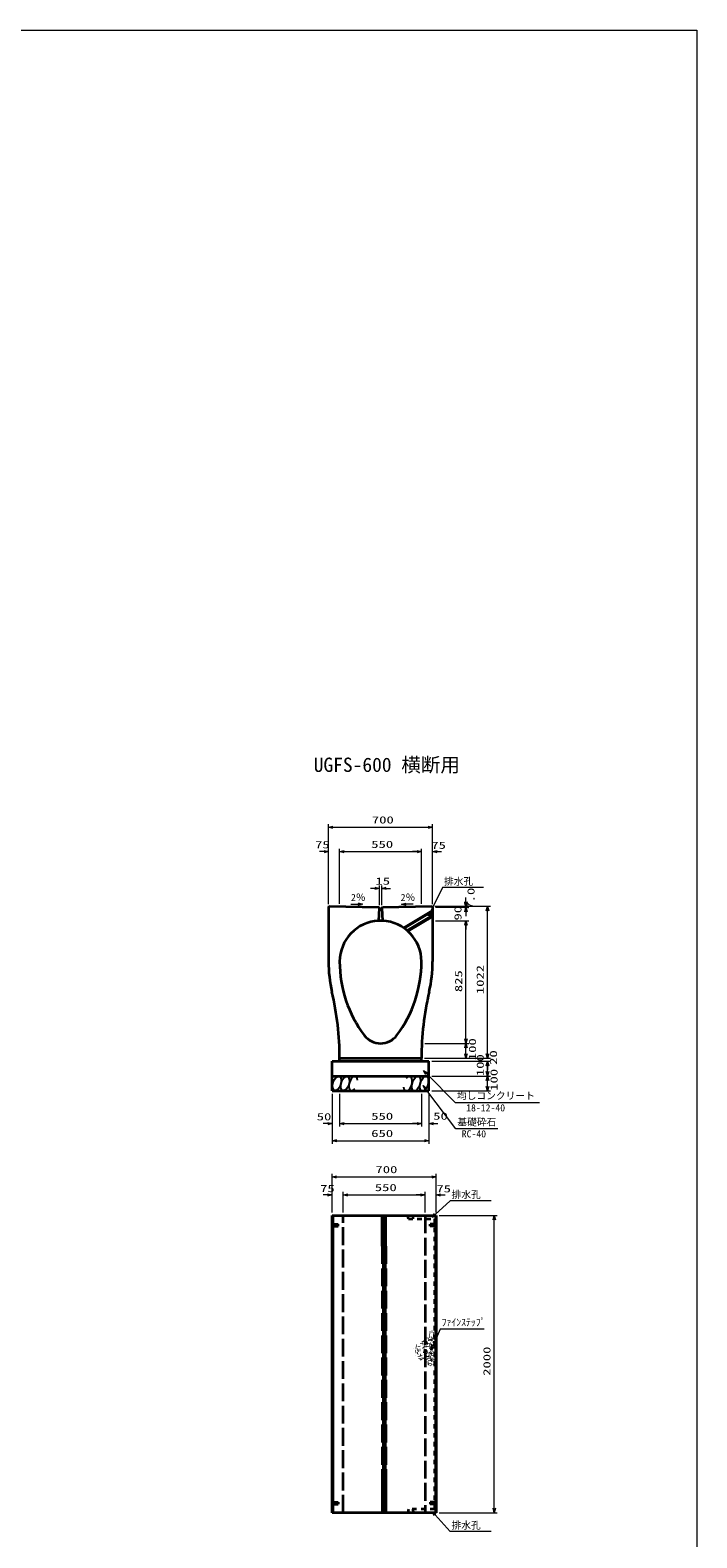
# Model space of a CAD drawing. Units: millimetres on the paper. Extents: x 15 to 1219, y 8 to 859.
# Drawn here: x 995 to 1219, y 352 to 859 of the extents above; entities that cross this region are included whole.
import ezdxf
from ezdxf.enums import TextEntityAlignment as Align

# ---------------------------------------------------------------- set-up
doc = ezdxf.new("R2010")
doc.units = ezdxf.units.MM
for name, pattern in [('DASHED', [7.5, 6, -1.5]), ('USER1', [18.5, 12, -1.5, 3.5, -1.5]), ('USER2', [3, 1.5, -1.5])]:
    doc.linetypes.add(name, pattern=pattern)
for name, color, linetype, lineweight in [('D-BMK（構造物基準線）', 2, 'USER1', 18), ('D-STR-DIM（寸法）', 7, 'Continuous', 13), ('D-STR-HTXT(均しCON-旗)', 7, 'Continuous', 13), ('D-STR-HTXT(基礎砕石-旗)', 7, 'Continuous', 13), ('D-STR-HTXT（WS-旗）', 7, 'Continuous', 13), ('D-STR-HTXT（旗上げ）', 7, 'Continuous', 13), ('D-STR-STRF(グリ)', 7, 'Continuous', 25), ('D-STR（構造物WS）', 1, 'Continuous', 35), ('D-STR（構造物）', 1, 'Continuous', 35)]:
    doc.layers.add(name, color=color, linetype=linetype, lineweight=lineweight)
doc.layers.add('D-STR-TXT(文字)', color=7, linetype='Continuous')
doc.styles.add('ＭＳ ゴシック', font='')
doc.styles.get('ＭＳ ゴシック').set_extended_font_data('MS Gothic')

# ---------------------------------------------------------------- blocks, each defined once
blk = doc.blocks.new('_Open30')
at = {"color": 7, "linetype": 'Continuous', "lineweight": 13}
for p, q in [((-1, 0.2679), (0, 0)), ((0, 0), (-1, -0.2679)), ((0, 0), (-1, 0))]:
    blk.add_line(p, q, dxfattribs=at)

msp = doc.modelspace()

# ---------------------------------------------------------------- linework, layer by layer
at = {"layer": 'D-BMK（構造物基準線）'}
for p, q in [((1095.544, 456.774), (1098.394, 456.774)), ((1131.468, 456.774), (1128.619, 456.774)), ((1095.544, 363.274), (1098.394, 363.274)), ((1131.468, 363.274), (1128.619, 363.274))]:
    msp.add_line(p, q, dxfattribs=at)
at = {"layer": 'D-STR-DIM（寸法）', "color": 2}
for p, q in [((15, 858.638), (1218.606, 858.638)), ((1218.606, 858.638), (1218.606, 15.023))]:
    msp.add_line(p, q, dxfattribs=at)
at = {"layer": 'D-STR-DIM（寸法）'}
for p, q in [((1094.807, 583.356), (1094.807, 591.564)), ((1096.307, 590.564), (1128.307, 590.564)), ((1129.807, 583.356), (1129.807, 591.564)), ((1094.807, 564.724), (1094.807, 583.356)), ((1098.557, 564.899), (1098.557, 583.356)), ((1098.557, 564.809), (1098.557, 583.356)), ((1126.057, 564.899), (1126.057, 583.356)), ((1126.057, 564.819), (1126.057, 583.356)), ((1129.807, 564.636), (1129.807, 583.356)), ((1093.307, 582.356), (1091.807, 582.356)), ((1100.057, 582.356), (1101.557, 582.356)), ((1100.057, 582.356), (1124.557, 582.356)), ((1124.557, 582.356), (1123.057, 582.356)), ((1131.307, 582.356), (1132.807, 582.356)), ((1110.414, 569.975), (1108.914, 569.975)), ((1111.914, 564.382), (1111.914, 570.975)), ((1112.705, 564.366), (1112.705, 570.975)), ((1114.205, 569.975), (1115.705, 569.975)), ((1102.361, 564.736), (1104.723, 564.689)), ((1123.213, 564.718), (1120.852, 564.671)), ((1130.557, 563.969), (1141.999, 563.969)), ((1130.807, 563.636), (1141.999, 563.636)), ((1130.807, 563.636), (1141.999, 563.636)), ((1131.557, 563.969), (1149.26, 563.969)), ((1140.999, 565.469), (1140.999, 566.969)), ((1140.999, 565.136), (1140.999, 566.636)), ((1130.807, 559.119), (1141.999, 559.119)), ((1130.807, 559.119), (1141.999, 559.119)), ((1140.999, 562.136), (1140.999, 560.636)), ((1148.26, 514.368), (1148.26, 562.469)), ((1140.999, 519.369), (1140.999, 557.619)), ((1140.999, 557.619), (1140.999, 556.119)), ((1127.194, 517.869), (1141.999, 517.869)), ((1127.194, 517.869), (1141.999, 517.869)), ((1127.057, 512.868), (1149.26, 512.868)), ((1127.057, 512.868), (1141.999, 512.868)), ((1127.057, 512.868), (1149.26, 512.868)), ((1140.999, 514.368), (1140.999, 516.369)), ((1148.26, 514.368), (1148.26, 515.868)), ((1129.557, 511.868), (1149.26, 511.868)), ((1129.557, 511.868), (1149.26, 511.868)), ((1148.26, 508.368), (1148.26, 510.368)), ((1148.26, 510.368), (1148.26, 508.868)), ((1129.557, 506.868), (1149.26, 506.868)), ((1129.557, 506.868), (1149.26, 506.868)), ((1148.26, 503.368), (1148.26, 505.368)), ((1096.057, 500.868), (1096.057, 489.901)), ((1098.557, 500.868), (1098.557, 489.901)), ((1098.557, 500.868), (1098.557, 489.901)), ((1126.057, 500.868), (1126.057, 489.901)), ((1126.057, 500.868), (1126.057, 489.901)), ((1128.557, 500.868), (1128.557, 489.901)), ((1129.557, 501.868), (1149.26, 501.868)), ((1094.557, 490.901), (1093.057, 490.901)), ((1096.057, 489.901), (1096.057, 484.128)), ((1100.057, 490.901), (1101.557, 490.901)), ((1100.057, 490.901), (1124.557, 490.901)), ((1124.557, 490.901), (1123.057, 490.901)), ((1128.557, 489.901), (1128.557, 484.128)), ((1130.057, 490.901), (1131.557, 490.901)), ((1097.557, 485.128), (1127.057, 485.128)), ((1096.006, 467.921), (1096.006, 473.971)), ((1097.506, 472.971), (1129.506, 472.971)), ((1131.006, 467.921), (1131.006, 473.971)), ((1094.506, 466.921), (1093.006, 466.921)), ((1096.006, 461.024), (1096.006, 467.921)), ((1099.756, 461.024), (1099.756, 467.921)), ((1099.756, 461.024), (1099.756, 467.921)), ((1101.256, 466.921), (1102.756, 466.921)), ((1101.256, 466.921), (1125.756, 466.921)), ((1125.756, 466.921), (1124.256, 466.921)), ((1127.256, 461.024), (1127.256, 467.921)), ((1127.256, 461.024), (1127.256, 467.921)), ((1131.006, 460.994), (1131.006, 467.921)), ((1132.506, 466.921), (1134.006, 466.921)), ((1132.006, 460.024), (1151.51, 460.024)), ((1150.51, 361.524), (1150.51, 458.524)), ((1132.006, 360.024), (1151.51, 360.024))]:
    msp.add_line(p, q, dxfattribs=at)
at = {"layer": 'D-STR-HTXT(均しCON-旗)'}
msp.add_lwpolyline([(1165.705, 497.921), (1137.497, 497.921), (1127.774, 507.738)], dxfattribs=at)
at = {"layer": 'D-STR-HTXT(基礎砕石-旗)'}
msp.add_lwpolyline([(1151.679, 489.171), (1137.575, 489.171), (1127.571, 502.497)], dxfattribs=at)
at = {"layer": 'D-STR-HTXT（WS-旗）'}
for points in [[(1146.934, 570.279), (1133.146, 570.279), (1129.105, 562.068)], [(1149.46, 464.921), (1135.672, 464.921), (1130.714, 460.332)], [(1149.46, 353.726), (1135.672, 353.726), (1130.624, 359.258)]]:
    msp.add_lwpolyline(points, dxfattribs=at)
at = {"layer": 'D-STR-HTXT（旗上げ）'}
msp.add_lwpolyline([(1147.179, 421.812), (1132.349, 421.812), (1129.85, 416.062)], dxfattribs=at)
at = {"layer": 'D-STR-STRF(グリ)'}
for centre, major_axis in [((1097.652, 504.392), (0.79, 2.421)), ((1100.373, 504.392), (0.79, 2.421)), ((1124.261, 504.311), (-0.771, -2.427)), ((1126.982, 504.332), (-0.771, -2.427))]:
    msp.add_ellipse(centre, major_axis=major_axis, ratio=0.5139, dxfattribs=at)
for centre, major_axis in [((1103.114, 504.392), (0.79, 2.421)), ((1121.521, 504.289), (-0.771, -2.427))]:
    msp.add_ellipse(centre, major_axis=major_axis, ratio=0.5139, start_param=5.3575563, end_param=10.3750652, dxfattribs=at)
at = {"layer": 'D-STR（構造物WS）'}
for p, q in [((1120.077, 556.713), (1129.649, 562.457)), ((1120.212, 556.619), (1129.232, 562.031)), ((1129.732, 560.874), (1121.27, 555.796)), ((1129.732, 560.582), (1121.467, 555.623)), ((1129.732, 562.374), (1129.232, 562.074)), ((1129.232, 562.074), (1129.232, 560.874)), ((1129.232, 560.874), (1129.732, 560.874)), ((1129.732, 560.574), (1129.429, 560.399)), ((1129.732, 562.374), (1129.485, 562.621)), ((1129.732, 562.374), (1129.732, 560.574))]:
    msp.add_line(p, q, dxfattribs=at)
at = {"layer": 'D-STR（構造物WS）', "linetype": 'USER2'}
for p, q in [((1121.658, 458.824), (1121.499, 460.024)), ((1121.658, 458.824), (1130.431, 458.824)), ((1123.259, 458.824), (1123.406, 460.024)), ((1130.431, 458.824), (1130.431, 361.224)), ((1121.658, 361.224), (1121.499, 360.024)), ((1130.431, 361.224), (1121.658, 361.224)), ((1123.406, 360.024), (1123.259, 361.224))]:
    msp.add_line(p, q, dxfattribs=at)
at = {"layer": 'D-STR（構造物）'}
for p, q in [((1094.807, 563.724), (1095.057, 563.969)), ((1094.807, 563.724), (1094.807, 545.336)), ((1095.057, 563.969), (1111.682, 563.636)), ((1111.682, 559.105), (1111.915, 563.371)), ((1111.915, 563.382), (1111.683, 563.636)), ((1112.16, 563.132), (1112.305, 563.132)), ((1112.45, 563.132), (1112.305, 563.132)), ((1112.7, 563.382), (1112.932, 563.636)), ((1112.7, 563.383), (1112.932, 559.105)), ((1112.932, 563.636), (1129.557, 563.969)), ((1129.807, 563.724), (1129.557, 563.969)), ((1129.807, 563.724), (1129.807, 545.369)), ((1098.557, 512.868), (1126.057, 512.869)), ((1098.557, 511.868), (1098.557, 512.869)), ((1126.057, 511.868), (1126.057, 512.869)), ((1096.057, 511.868), (1128.557, 511.868)), ((1096.057, 501.868), (1096.057, 511.868)), ((1128.557, 501.868), (1128.557, 511.868)), ((1096.057, 506.868), (1128.557, 506.868)), ((1096.057, 501.868), (1128.557, 501.868)), ((1096.006, 360.024), (1096.006, 460.024)), ((1096.006, 460.024), (1131.006, 460.024)), ((1096.256, 460.024), (1096.256, 360.024)), ((1112.881, 449.676), (1112.881, 460.024)), ((1112.881, 449.676), (1112.881, 460.024)), ((1113.381, 460.024), (1113.506, 450.051)), ((1113.631, 460.024), (1113.506, 450.051)), ((1114.131, 449.676), (1114.131, 460.024)), ((1130.756, 460.024), (1130.756, 360.024)), ((1131.006, 460.024), (1131.006, 360.024)), ((1113.131, 449.676), (1113.131, 370.373)), ((1113.881, 449.676), (1113.881, 370.373)), ((1129.514, 420.931), (1129.571, 420.979)), ((1129.571, 420.979), (1129.62, 420.922)), ((1113.881, 417.283), (1112.631, 417.283)), ((1124.35, 416.097), (1124.275, 416.103)), ((1125.315, 415.806), (1125.321, 415.881)), ((1125.793, 416.421), (1125.868, 416.427)), ((1126.102, 416.928), (1126.122, 417)), ((1126.575, 417.511), (1126.522, 417.564)), ((1126.55, 416.803), (1126.615, 416.841)), ((1126.575, 417.511), (1126.628, 417.564)), ((1126.991, 417.688), (1126.953, 417.753)), ((1127.058, 415.954), (1126.983, 415.961)), ((1127.367, 416.69), (1127.341, 416.62)), ((1127.618, 415.976), (1127.55, 415.944)), ((1127.618, 415.976), (1127.586, 416.044)), ((1127.956, 417.308), (1127.899, 417.26)), ((1128.12, 418.765), (1128.114, 418.84)), ((1128.141, 416.972), (1128.203, 416.929)), ((1128.203, 416.929), (1128.16, 416.868)), ((1128.305, 415.87), (1128.257, 415.928)), ((1128.408, 418.167), (1128.338, 418.193)), ((1128.557, 415.831), (1128.493, 415.794)), ((1128.52, 415.896), (1128.557, 415.831)), ((1128.774, 419.901), (1128.827, 419.848)), ((1128.784, 416.572), (1128.858, 416.565)), ((1128.867, 419.179), (1128.803, 419.141)), ((1128.821, 418.051), (1128.853, 417.983)), ((1128.827, 419.848), (1128.88, 419.901)), ((1128.888, 420.756), (1128.961, 420.737)), ((1129.038, 418.356), (1128.976, 418.313)), ((1129.038, 418.356), (1129.081, 418.295)), ((1129.148, 416.943), (1129.223, 416.943)), ((1129.167, 417.113), (1129.154, 417.187)), ((1129.254, 419.029), (1129.18, 419.042)), ((1129.392, 416.421), (1129.32, 416.402)), ((1129.471, 418.179), (1129.533, 418.222)), ((1129.58, 417.752), (1129.505, 417.759)), ((1129.533, 418.222), (1129.576, 418.161)), ((1129.555, 416.384), (1129.616, 416.341)), ((1129.616, 416.341), (1129.573, 416.279)), ((1129.593, 418.958), (1129.619, 419.028)), ((1129.802, 418.282), (1129.87, 418.314)), ((1129.924, 417.336), (1129.876, 417.393)), ((1130.035, 417.278), (1129.973, 417.235)), ((1130.073, 419.493), (1130.001, 419.473)), ((1130.078, 417.217), (1130.035, 417.278)), ((1130.054, 419.565), (1130.073, 419.493)), ((1130.089, 420.425), (1130.164, 420.425)), ((1130.19, 418.655), (1130.203, 418.729)), ((1130.203, 418.729), (1130.277, 418.716)), ((1130.236, 416.428), (1130.31, 416.441)), ((1130.326, 417.226), (1130.253, 417.239)), ((1130.31, 416.441), (1130.323, 416.367)), ((1130.313, 417.152), (1130.326, 417.226)), ((1130.317, 417.604), (1130.355, 417.669)), ((1130.355, 417.669), (1130.42, 417.631)), ((1130.385, 418.855), (1130.446, 418.898)), ((1130.437, 420.04), (1130.49, 420.093)), ((1130.446, 418.898), (1130.489, 418.837)), ((1130.49, 420.093), (1130.543, 420.04)), ((1123.51, 415.184), (1123.49, 415.111)), ((1123.926, 412.952), (1123.907, 412.879)), ((1123.962, 414.307), (1124.037, 414.307)), ((1124.066, 413.59), (1124.009, 413.542)), ((1124.192, 415.407), (1124.135, 415.359)), ((1124.241, 415.35), (1124.192, 415.407)), ((1124.786, 414.853), (1124.711, 414.853)), ((1124.731, 413.602), (1124.795, 413.639)), ((1124.795, 413.639), (1124.758, 413.704)), ((1125.164, 414.468), (1125.111, 414.521)), ((1125.171, 412.642), (1125.146, 412.571)), ((1125.391, 411.996), (1125.422, 411.928)), ((1125.533, 414.77), (1125.565, 414.837)), ((1125.625, 413.106), (1125.606, 413.179)), ((1125.809, 413.019), (1125.745, 412.981)), ((1125.809, 413.019), (1125.847, 412.954)), ((1125.914, 411.571), (1125.971, 411.619)), ((1125.933, 412.55), (1125.987, 412.603)), ((1125.971, 411.619), (1126.019, 411.562)), ((1126.55, 412.058), (1126.569, 412.13)), ((1126.569, 415.714), (1126.6, 415.646)), ((1126.67, 414.165), (1126.67, 414.09)), ((1126.745, 414.165), (1126.67, 414.165)), ((1126.807, 413.395), (1126.877, 413.369)), ((1126.844, 415.216), (1126.901, 415.265)), ((1126.901, 415.265), (1126.949, 415.207)), ((1127.07, 411.896), (1127.076, 411.821)), ((1127.138, 414.038), (1127.119, 414.11)), ((1127.419, 414.71), (1127.494, 414.71)), ((1127.521, 413.645), (1127.453, 413.614)), ((1127.494, 414.71), (1127.494, 414.635)), ((1127.553, 413.577), (1127.521, 413.645)), ((1127.595, 411.524), (1127.595, 411.449)), ((1127.711, 411.231), (1127.658, 411.178)), ((1127.82, 414.379), (1127.767, 414.326)), ((1127.852, 412.628), (1127.784, 412.597)), ((1127.883, 412.56), (1127.852, 412.628)), ((1128.099, 414.143), (1128.041, 414.095)), ((1128.099, 414.143), (1128.147, 414.086)), ((1128.13, 412.526), (1128.104, 412.456)), ((1128.141, 410.775), (1128.141, 410.7)), ((1128.284, 413.808), (1128.345, 413.765)), ((1128.345, 413.765), (1128.302, 413.703)), ((1128.472, 411.976), (1128.399, 411.996)), ((1128.452, 411.904), (1128.472, 411.976)), ((1128.624, 412.729), (1128.552, 412.709)), ((1128.679, 413.177), (1128.604, 413.177)), ((1128.605, 412.801), (1128.624, 412.729)), ((1128.695, 411.293), (1128.638, 411.245)), ((1128.695, 411.293), (1128.647, 411.351)), ((1128.785, 411.218), (1128.785, 411.293)), ((1128.892, 412.028), (1128.839, 412.081)), ((1128.839, 411.975), (1128.892, 412.028)), ((1129.001, 413.4), (1128.926, 413.407)), ((1128.998, 415.224), (1128.96, 415.159)), ((1128.988, 413.815), (1129.046, 413.863)), ((1129.046, 413.863), (1128.998, 413.92)), ((1129.209, 411.575), (1129.141, 411.606)), ((1129.149, 412.354), (1129.224, 412.354)), ((1129.162, 415.605), (1129.234, 415.625)), ((1129.234, 415.625), (1129.215, 415.697)), ((1129.316, 411.217), (1129.391, 411.211)), ((1129.391, 411.211), (1129.384, 411.136)), ((1129.421, 414.868), (1129.408, 414.794)), ((1129.535, 413.256), (1129.462, 413.237)), ((1129.555, 413.63), (1129.483, 413.649)), ((1129.554, 413.184), (1129.535, 413.256)), ((1129.536, 413.557), (1129.555, 413.63)), ((1129.661, 411.746), (1129.589, 411.765)), ((1129.675, 415.058), (1129.614, 415.015)), ((1129.661, 411.746), (1129.642, 411.673)), ((1129.675, 415.058), (1129.718, 414.996)), ((1129.721, 412.899), (1129.778, 412.947)), ((1129.778, 412.947), (1129.73, 413.004)), ((1129.885, 411.063), (1129.827, 411.015)), ((1129.836, 411.12), (1129.885, 411.063)), ((1130.116, 414.07), (1130.177, 414.113)), ((1130.177, 414.113), (1130.22, 414.052)), ((1130.245, 411.744), (1130.252, 411.818)), ((1130.365, 415.373), (1130.292, 415.36)), ((1130.379, 415.299), (1130.365, 415.373)), ((1130.442, 411.591), (1130.393, 411.648)), ((1130.469, 414.061), (1130.456, 413.987)), ((1130.474, 412.864), (1130.468, 412.79)), ((1130.608, 415.203), (1130.546, 415.246)), ((1130.565, 415.141), (1130.608, 415.203)), ((1130.574, 410.906), (1130.581, 410.98)), ((1112.881, 410.024), (1113.631, 410.024)), ((1128.141, 410.7), (1128.066, 410.7)), ((1128.125, 409.921), (1128.094, 409.853)), ((1128.49, 409.938), (1128.437, 409.991)), ((1128.437, 409.885), (1128.49, 409.938)), ((1128.946, 410.197), (1128.999, 410.144)), ((1129.247, 409.722), (1129.315, 409.691)), ((1129.315, 409.691), (1129.283, 409.623)), ((1130.352, 409.86), (1130.358, 409.934)), ((1130.49, 409.659), (1130.548, 409.707)), ((1130.548, 409.707), (1130.5, 409.764)), ((1112.631, 402.765), (1113.881, 402.765)), ((1112.881, 370.373), (1112.881, 360.024)), ((1114.131, 370.373), (1114.131, 360.024)), ((1113.381, 360.024), (1113.506, 369.998)), ((1113.381, 360.024), (1113.506, 369.998)), ((1113.631, 360.024), (1113.506, 369.998)), ((1113.631, 360.024), (1113.506, 369.998)), ((1131.006, 360.024), (1096.006, 360.024))]:
    msp.add_line(p, q, dxfattribs=at)
at = {"layer": 'D-STR（構造物）', "linetype": 'DASHED'}
for p, q in [((1096.006, 457.124), (1098.006, 457.124)), ((1096.006, 456.424), (1098.006, 456.424)), ((1098.006, 456.424), (1098.006, 457.124)), ((1099.756, 360.024), (1099.756, 460.024)), ((1113.131, 449.676), (1113.131, 460.024)), ((1113.881, 449.676), (1113.881, 460.024)), ((1127.256, 460.024), (1127.256, 360.024)), ((1129.006, 456.424), (1129.006, 457.124)), ((1131.006, 457.124), (1129.006, 457.124)), ((1131.006, 456.424), (1129.006, 456.424)), ((1112.881, 449.676), (1112.881, 370.373)), ((1114.131, 449.676), (1114.131, 370.373)), ((1113.131, 370.373), (1113.131, 360.024)), ((1113.881, 370.373), (1113.881, 360.024)), ((1096.006, 363.624), (1098.006, 363.624)), ((1096.006, 362.924), (1098.006, 362.924)), ((1098.006, 363.624), (1098.006, 362.924)), ((1131.006, 363.624), (1129.006, 363.624)), ((1129.006, 363.624), (1129.006, 362.924)), ((1131.006, 362.924), (1129.006, 362.924))]:
    msp.add_line(p, q, dxfattribs=at)
at = {"layer": 'D-STR（構造物）'}
for centre, radius, start, end in [((1112.16, 563.382), 0.25, 180, 270), ((1112.45, 563.382), 0.25, 270, 0), ((1112.307, 545.369), 13.75, 92.60498, 179.99998), ((1112.307, 545.368), 13.75, 0.00066, 87.39321), ((1139.807, 545.369), 45, 180, 193.07082), ((1139.807, 545.369), 41.25, 180, 216.87), ((1084.807, 545.369), 41.25, 323.12999, 0), ((1084.807, 545.369), 45, 346.92918, 0), ((998.808, 512.633), 99.75, 0.13536, 13.0708), ((1225.807, 512.633), 99.75, 166.92918, 179.86464), ((1112.307, 524.744), 6.875, 216.86998, 323.12997), ((1113.506, 449.676), 0.375, 0, 180), ((1113.506, 370.373), 0.375, 180, 0)]:
    msp.add_arc(centre, radius, start, end, dxfattribs=at)
at = {"layer": 'D-STR（構造物）', "linetype": 'DASHED'}
for centre, radius, start, end in [((1112.309, 545.301), 13.818, 87.41724, 92.60177), ((1113.506, 449.676), 0.625, 0, 180), ((1113.506, 370.373), 0.625, 180, 0)]:
    msp.add_arc(centre, radius, start, end, dxfattribs=at)

# ---------------------------------------------------------------- block references
at = {"layer": 'D-STR-DIM（寸法）', "xscale": 1.5, "yscale": 1.5}
for p, rotation in [((1094.807, 590.564), 180), ((1098.557, 582.356), 180), ((1098.557, 582.356), 180), ((1129.807, 582.356), 180), ((1112.705, 569.975), 180), ((1106.223, 564.659), 358.85424), ((1119.352, 564.641), 181.14576), ((1140.999, 563.969), 270), ((1140.999, 563.636), 270), ((1140.999, 563.636), 90), ((1148.26, 563.969), 90), ((1140.999, 559.119), 90), ((1140.999, 559.119), 90), ((1140.999, 517.869), 270), ((1140.999, 517.869), 90), ((1140.999, 512.868), 270), ((1148.26, 512.868), 270), ((1148.26, 512.868), 270), ((1148.26, 511.868), 90), ((1148.26, 511.868), 90), ((1148.26, 506.868), 270), ((1148.26, 506.868), 90), ((1148.26, 501.868), 270), ((1098.557, 490.901), 180), ((1098.557, 490.901), 180), ((1128.557, 490.901), 180), ((1096.057, 485.128), 180), ((1096.006, 472.971), 180), ((1099.756, 466.921), 180), ((1099.756, 466.921), 180), ((1131.006, 466.921), 180), ((1150.51, 460.024), 90), ((1150.51, 360.024), 270)]:
    msp.add_blockref('_Open30', p, dxfattribs=dict(at, rotation=rotation))
for p in [(1129.807, 590.564), (1094.807, 582.356), (1126.057, 582.356), (1126.057, 582.356), (1111.914, 569.975), (1096.057, 490.901), (1126.057, 490.901), (1126.057, 490.901), (1128.557, 485.128), (1131.006, 472.971), (1096.006, 466.921), (1127.256, 466.921), (1127.256, 466.921)]:
    msp.add_blockref('_Open30', p, dxfattribs=at)
at = {"layer": 'D-STR-HTXT(均しCON-旗)', "xscale": 1.5, "yscale": 1.5, "rotation": 134.72505}
msp.add_blockref('_Open30', (1126.719, 508.803), dxfattribs=at)
at = {"layer": 'D-STR-HTXT(基礎砕石-旗)', "xscale": 1.5, "yscale": 1.5, "rotation": 126.89552}
msp.add_blockref('_Open30', (1126.671, 503.697), dxfattribs=at)
at = {"layer": 'D-STR-HTXT（WS-旗）', "xscale": 1.5, "yscale": 1.5}
for p, rotation in [((1128.442, 560.722), 243.798), ((1129.613, 459.313), 222.78711), ((1129.613, 360.366), 132.37661)]:
    msp.add_blockref('_Open30', p, dxfattribs=dict(at, rotation=rotation))
at = {"layer": 'D-STR-HTXT（旗上げ）', "xscale": 1.5, "yscale": 1.5, "rotation": 246.50838}
msp.add_blockref('_Open30', (1129.252, 414.686), dxfattribs=at)

# ---------------------------------------------------------------- texts
at = {"layer": 'D-STR-DIM（寸法）', "style": 'ＭＳ ゴシック', "width": 1.5}
for s, p in [('700', (1109.39, 591.102)), ('75', (1090.288, 582.75)), ('550', (1109.182, 582.893)), ('75', (1129.372, 582.579)), ('15', (1110.597, 570.513)), ('50', (1090.86, 491.268)), ('550', (1109.182, 491.439)), ('50', (1130.009, 491.476)), ('650', (1109.182, 485.665)), ('700', (1110.59, 473.509)), ('75', (1091.987, 467.139)), ('550', (1110.381, 467.458)), ('75', (1131.071, 467.045))]:
    msp.add_text(s, height=2.405, dxfattribs=at).set_placement(p, align=Align.BOTTOM_LEFT)
at = {"layer": 'D-STR-DIM（寸法）', "style": 'ＭＳ ゴシック'}
for rotation, p in [(0.01, (1102.369, 565.034)), (359.99, (1119.068, 565.03))]:
    msp.add_text('2％', height=2.405, rotation=rotation, dxfattribs=at).set_placement(p, align=Align.BOTTOM_LEFT)
at = {"layer": 'D-STR-DIM（寸法）', "style": 'ＭＳ ゴシック', "width": 1.5}
for s, p in [('7.0', (1144.612, 562.867)), ('90', (1140.233, 559.194)), ('1022', (1147.722, 534.422)), ('825', (1140.462, 535.114)), ('100', (1145.108, 512.24)), ('100', (1147.722, 506.868)), ('20', (1152.174, 510.65)), ('100', (1152.346, 501.935)), ('2000', (1149.972, 406.066))]:
    msp.add_text(s, height=2.405, rotation=90, dxfattribs=at).set_placement(p, align=Align.BOTTOM_LEFT)
at = {"layer": 'D-STR-HTXT(均しCON-旗)', "style": 'ＭＳ ゴシック'}
for s, p in [('均しコンクリート', (1137.944, 498.331)), ('18-12-40', (1141.078, 494.27))]:
    msp.add_text(s, height=2.405, dxfattribs=at).set_placement(p, align=Align.BOTTOM_LEFT)
at = {"layer": 'D-STR-HTXT(基礎砕石-旗)', "style": 'ＭＳ ゴシック'}
for s, p in [('基礎砕石', (1138.111, 489.506)), ('RC-40', (1139.598, 485.52))]:
    msp.add_text(s, height=2.405, dxfattribs=at).set_placement(p, align=Align.BOTTOM_LEFT)
at = {"layer": 'D-STR-HTXT（WS-旗）', "style": 'ＭＳ ゴシック'}
for p in [(1133.626, 570.431), (1136.152, 465.072), (1136.152, 353.878)]:
    msp.add_text('排水孔', height=2.405, dxfattribs=at).set_placement(p, align=Align.BOTTOM_LEFT)
at = {"layer": 'D-STR-HTXT（旗上げ）', "style": 'ＭＳ ゴシック'}
msp.add_text('ﾌｧｲﾝｽﾃｯﾌﾟ', height=2.405, dxfattribs=at).set_placement((1132.829, 422.136), align=Align.BOTTOM_LEFT)
at = {"layer": 'D-STR-TXT(文字)', "style": 'ＭＳ ゴシック'}
msp.add_text('UGFS-600 横断用', height=4.811, dxfattribs=at).set_placement((1089.832, 607.726), align=Align.BOTTOM_LEFT)

doc.saveas('drawing.dxf')
